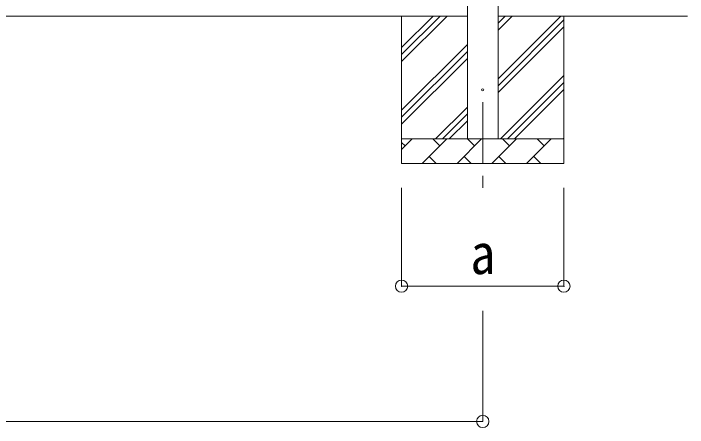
# Model space of a CAD drawing. Units: millimetres at full size, sheet at 1:50; details may follow other scales. Extents: x -14053 to 14053, y -9700 to 9700.
# Drawn here: x -6117 to -3377, y -3463 to -1779 of the extents above; entities that cross this region are included whole.
import ezdxf
from ezdxf.enums import TextEntityAlignment as Align

# ---------------------------------------------------------------- set-up
doc = ezdxf.new("R2010")
doc.units = ezdxf.units.MM
doc.header["$LTSCALE"] = 50
doc.header["$PDMODE"] = 32
doc.header["$PDSIZE"] = 50
doc.linetypes.add('CHAIN1', pattern=[8, 5, -1, 1, -1])
for name, color, linetype, lineweight in [('0-1_Defpoints', 7, 'CHAIN1', 9), ('0-2_TEXT1', 4, 'Continuous', 9), ('0-3_OTH_LINE', 7, 'Continuous', 9), ('0-8_DIM1', 6, 'Continuous', 9)]:
    doc.layers.add(name, color=color, linetype=linetype, lineweight=lineweight)
doc.styles.add('ＭＳ ゴシック', font='')
doc.styles.get('ＭＳ ゴシック').set_extended_font_data('MS Gothic')

msp = doc.modelspace()

# ---------------------------------------------------------------- linework, layer by layer
at = {"layer": '0-1_Defpoints'}
msp.add_line((-4209.78, -2139.36), (-4209.78, -2488.36), dxfattribs=at)
at = {"layer": '0-2_TEXT1'}
for p, q in [((-4272.28, -2289.36), (-4272.28, 565.64)), ((-4147.28, 565.64), (-4147.28, -2289.36))]:
    msp.add_line(p, q, dxfattribs=at)
msp.add_circle((-4209.78, -2089.36), 4.5, dxfattribs=at)
at = {"layer": '0-3_OTH_LINE'}
for p, q in [((-4272.28, -1789.36), (-11820.28, -1789.36)), ((-4539.78, -1789.36), (-4539.78, -2389.36)), ((-4539.78, -1974.41), (-4354.73, -1789.36)), ((-4539.78, -1946.13), (-4383.02, -1789.36)), ((-4539.78, -1917.84), (-4411.3, -1789.36)), ((-4147.28, -2044.46), (-3892.18, -1789.36)), ((-4147.28, -1846.47), (-4090.17, -1789.36)), ((-4147.28, -1818.19), (-4118.46, -1789.36)), ((-3377.28, -1789.36), (-4147.28, -1789.36)), ((-4147.28, -2072.74), (-3879.78, -1805.24)), ((-3879.78, -1789.36), (-3879.78, -2389.36)), ((-4147.28, -2101.03), (-3879.78, -1833.53)), ((-4539.78, -2172.4), (-4272.28, -1904.9)), ((-4539.78, -2200.69), (-4272.28, -1933.19)), ((-4539.78, -2228.97), (-4272.28, -1961.47)), ((-4137.63, -2289.36), (-3879.78, -2031.52)), ((-4109.34, -2289.36), (-3879.78, -2059.8)), ((-4081.06, -2289.36), (-3879.78, -2088.09)), ((-4402.18, -2289.36), (-4272.28, -2159.46)), ((-4373.9, -2289.36), (-4272.28, -2187.74)), ((-4345.62, -2289.36), (-4272.28, -2216.03)), ((-4539.78, -2289.36), (-3879.78, -2289.36)), ((-4539.78, -2332.25), (-4496.89, -2289.36)), ((-4455.47, -2389.36), (-4355.47, -2289.36)), ((-4384.02, -2317.91), (-4412.57, -2289.36)), ((-4314.05, -2389.36), (-4214.05, -2289.36)), ((-4242.6, -2317.91), (-4271.15, -2289.36)), ((-4172.63, -2389.36), (-4072.63, -2289.36)), ((-4101.18, -2317.91), (-4129.73, -2289.36)), ((-4031.2, -2389.36), (-3931.2, -2289.36)), ((-3959.76, -2317.91), (-3988.31, -2289.36)), ((-3883.07, -2289.36), (-3879.78, -2286.08)), ((-4525.44, -2317.91), (-4539.78, -2303.57)), ((-4426.91, -2360.81), (-4398.36, -2389.36)), ((-4285.49, -2360.81), (-4256.94, -2389.36)), ((-4144.07, -2360.81), (-4115.52, -2389.36)), ((-4002.65, -2360.81), (-3974.1, -2389.36)), ((-3879.78, -2389.36), (-4539.78, -2389.36))]:
    msp.add_line(p, q, dxfattribs=at)
at = {"layer": '0-8_DIM1'}
for p, q in [((-4539.78, -2888.36), (-4539.78, -2488.36)), ((-3879.78, -2888.36), (-3879.78, -2488.36)), ((-4539.78, -2888.36), (-3879.78, -2888.36)), ((-4209.78, -3438.36), (-4209.78, -2988.36)), ((-11882.78, -3438.36), (-4209.78, -3438.36))]:
    msp.add_line(p, q, dxfattribs=at)
for p in [(-4539.78, -2888.36), (-3879.78, -2888.36), (-4209.78, -3438.36)]:
    msp.add_point(p, dxfattribs=at)

# ---------------------------------------------------------------- texts
at = {"layer": '0-8_DIM1', "color": 7, "style": 'ＭＳ ゴシック', "width": 0.9}
msp.add_text('a', height=165, dxfattribs=at).set_placement((-4259.78, -2888.36), align=Align.BOTTOM_LEFT)

doc.saveas('drawing.dxf')
